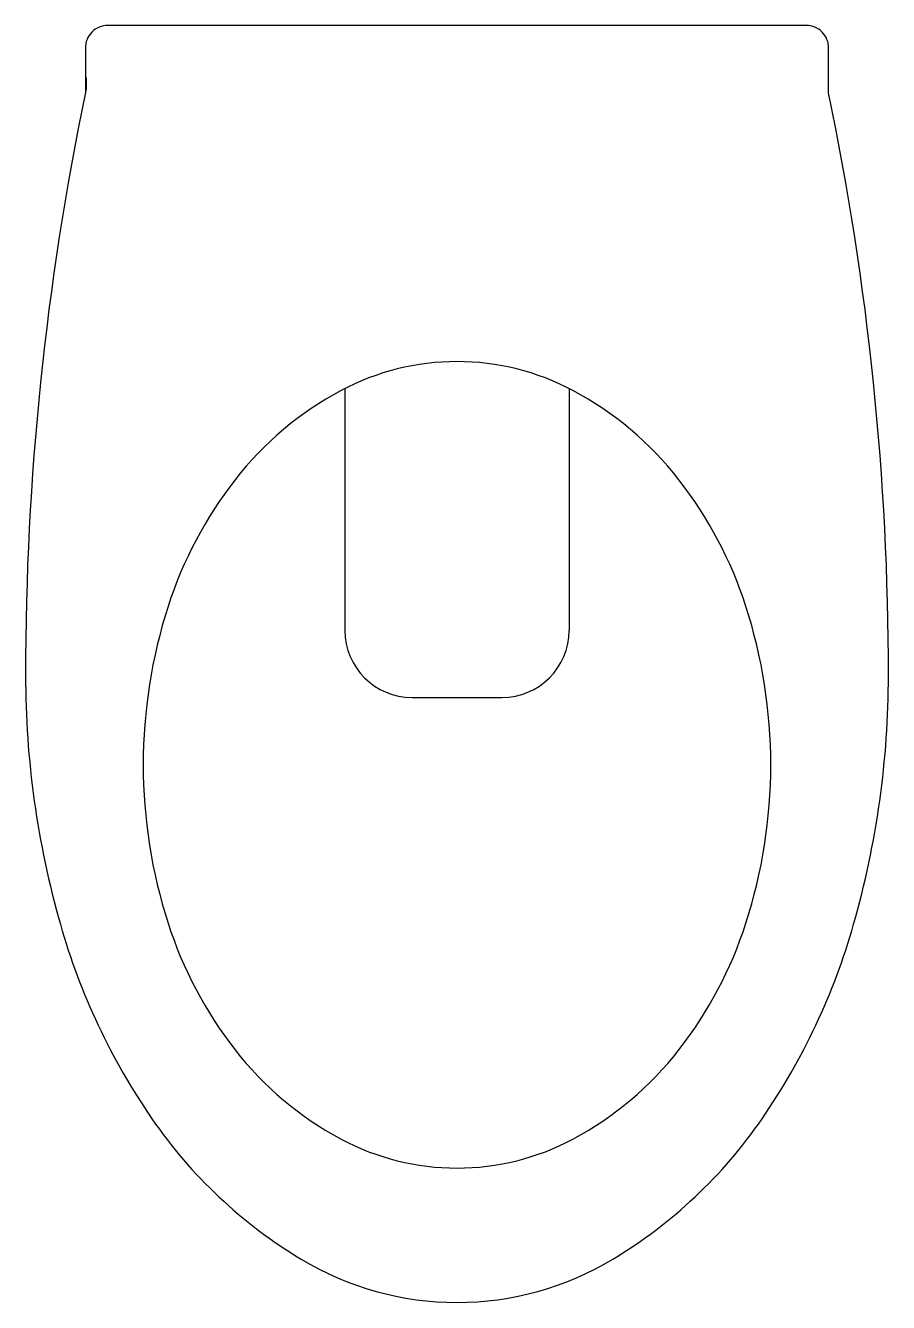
# Model space of a CAD drawing. Extents: x -0.193 to 0.193, y -0.57 to 0.
import ezdxf

# ---------------------------------------------------------------- set-up
doc = ezdxf.new("R2010")
doc.units = 0
doc.layers.add('SN', color=7, linetype='CONTINUOUS')

msp = doc.modelspace()

# ---------------------------------------------------------------- linework, layer by layer
at = {"layer": 'SN', "color": 0}
for p, q in [((-0.05, -0.16203), (-0.05, -0.27)), ((0.05, -0.16203), (0.05, -0.27)), ((-0.02, -0.3), (0.02, -0.3))]:
    msp.add_line(p, q, dxfattribs=at)
msp.add_lwpolyline([(-0.1656, -0.02293, -0.088162), (-0.1658, -0.02993, 0.051196), (-0.1925, -0.29, 0.069468), (-0.17698, -0.40116, 0.081394), (-0.13612, -0.48799, 0.10697), (-0.06956, -0.55066, 0.136399), (0, -0.57, 0.136399), (0.06956, -0.55066, 0.10697), (0.13612, -0.48799, 0.081394), (0.17698, -0.40116, 0.069468), (0.1925, -0.29, 0.051182), (0.16582, -0.03), (0.16582, -0.01, 0.414214), (0.15582, 0), (-0.15582, 0, 0.414214), (-0.16582, -0.01), (-0.16582, -0.03)], format="xyb", dxfattribs=at)
msp.add_lwpolyline([(-0.14, -0.33, 0.078075), (-0.12889, -0.40074, 0.087567), (-0.09899, -0.45728, 0.105488), (-0.05168, -0.4971, 0.122953), (0, -0.51, 0.122953), (0.05168, -0.4971, 0.105488), (0.09899, -0.45728, 0.087567), (0.12889, -0.40074, 0.078075), (0.14, -0.33, 0.078075), (0.12889, -0.25926, 0.087567), (0.09899, -0.20272, 0.105488), (0.05168, -0.1629, 0.122953), (0, -0.15, 0.122953), (-0.05168, -0.1629, 0.105488), (-0.09899, -0.20272, 0.087567), (-0.12889, -0.25926, 0.078075)], format="xyb", close=True, dxfattribs=at)
for centre, start, end in [((-0.02, -0.27), 180, 270), ((0.02, -0.27), 270, 0)]:
    msp.add_arc(centre, 0.03, start, end, dxfattribs=at)

doc.saveas('drawing.dxf')
